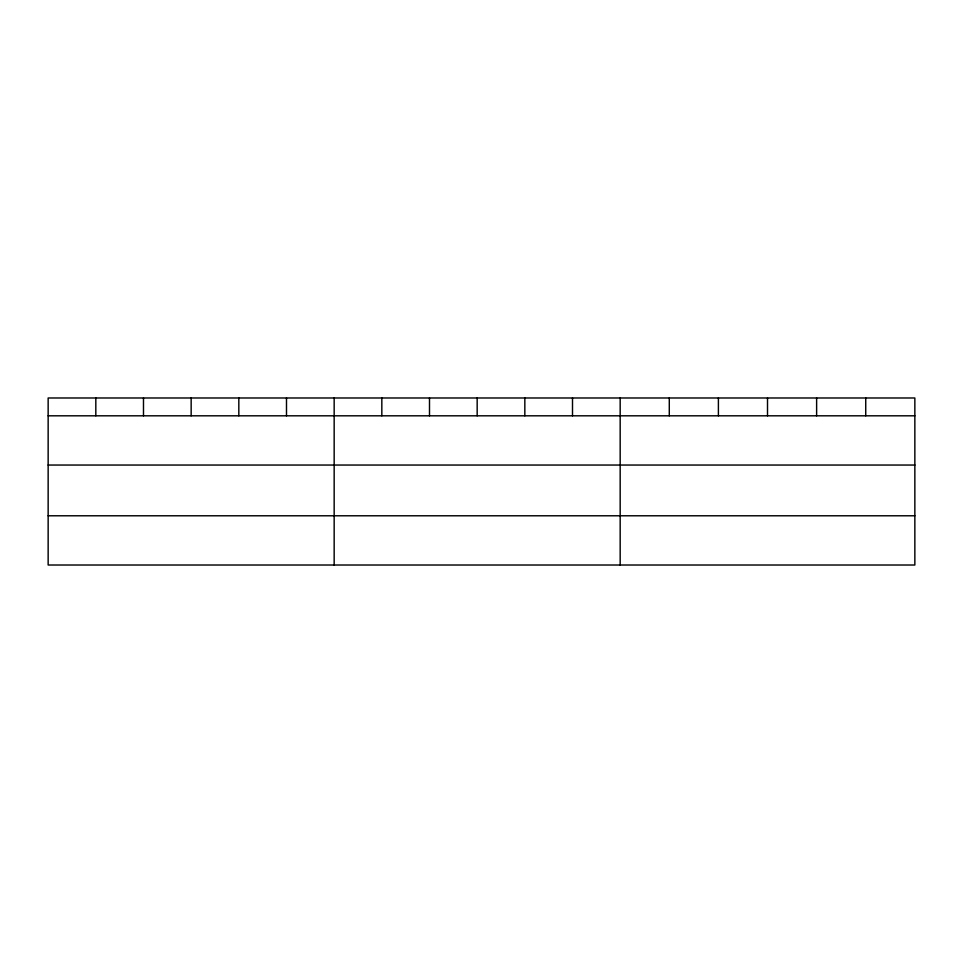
<?xml version="1.0" encoding="UTF-8"?>
<svg xmlns="http://www.w3.org/2000/svg" width="963" height="963" viewBox="0 0 963 963"><rect width="100%" height="100%" fill="white"/><g stroke="black" fill="none" stroke-linecap="round" stroke-linejoin="round"><path stroke-width="1.44" d="M914.85 465.045L914.85 397.984L48.15 397.984L48.15 565.016L914.85 565.016L914.85 465.045L48.15 465.045M48.15 415.811L914.85 415.811M48.15 515.783L914.85 515.783M865.737 397.984L865.737 415.811M816.624 397.984L816.624 415.811M767.511 397.984L767.511 415.811M718.398 397.984L718.398 415.811M669.285 397.984L669.285 415.811M620.172 397.984L620.172 565.016M572.504 397.984L572.504 415.811M524.835 397.984L524.835 415.811M477.166 397.984L477.166 415.811M429.498 397.984L429.498 415.811M381.829 397.984L381.829 415.811M334.161 397.984L334.161 565.016M286.493 397.984L286.493 415.811M238.824 397.984L238.824 415.811M191.156 397.984L191.156 415.811M143.487 397.984L143.487 415.811M95.819 397.984L95.819 415.811"/></g></svg>
